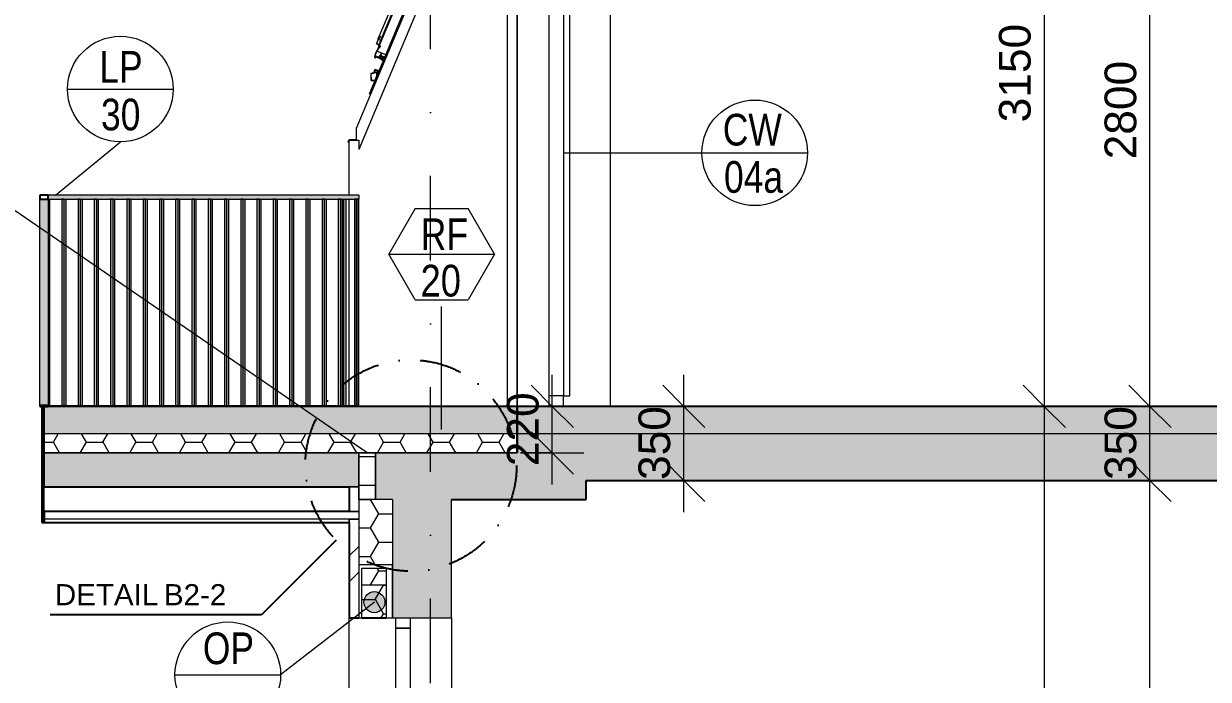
# Model space of a CAD drawing. Header units: millimetres. Extents: x -7743 to 191930, y -8645 to 72638.
# Drawn here: x 40122 to 45729, y 2908 to 6011 of the extents above; entities that cross this region are included whole.
import ezdxf

# ---------------------------------------------------------------- set-up
doc = ezdxf.new("R2010")
doc.units = ezdxf.units.MM
for name, pattern in [('HA_DashDot_10mm-S3mm', [1000, 400, -300, 0, -300]), ('HA_DashDot_4mm-S1mm', [400, 200, -100, 0, -100]), ('HA_Dot-S4mm', [400, 0, -400])]:
    doc.linetypes.add(name, pattern=pattern)
for name, color, linetype, lineweight in [('A-____-____-DIMS', 9, 'Continuous', 5), ('A-____-____-DIMS-100', 9, 'Continuous', 5), ('A-CLNG-____-MCUT', 9, 'Continuous', 25), ('A-DETL-____-OTLN', 9, 'Continuous', 25), ('A-DETL-____-THIN', 9, 'Continuous', 9), ('A-DETL-GENF-OTLN', 9, 'Continuous', 9), ('A-DOOR-____-MCUT', 9, 'Continuous', 9), ('A-DOOR-____-OTLN', 9, 'Continuous', 9), ('A-FLOR-____-IDEN', 9, 'Continuous', 9), ('A-FLOR-____-MCUT', 9, 'Continuous', 25), ('A-FLOR-____-OTLN', 9, 'Continuous', 9), ('A-FLOR-____-OVHD', 9, 'HA_DashDot_4mm-S1mm', 25), ('A-FLOR-____-PATT', 9, 'Continuous', 25), ('A-FLOR-HRAL-IDEN', 9, 'Continuous', 9), ('A-FLOR-HRAL-MCUT', 9, 'Continuous', 25), ('A-FLOR-HRAL-OTLN', 9, 'Continuous', 9), ('A-FLOR-LEVL-OTLN', 9, 'Continuous', 9), ('A-GENM-____-IDEN', 9, 'Continuous', 9), ('A-GENM-____-OTLN', 9, 'Continuous', 9), ('A-GLAZ-____-OTLN', 9, 'Continuous', 5), ('A-GLAZ-CURT-MCUT', 9, 'Continuous', 5), ('A-GLAZ-CURT-OTLN', 9, 'Continuous', 5), ('A-GLAZ-CWMG-MCUT', 9, 'Continuous', 5), ('A-GLAZ-CWMG-OTLN', 9, 'Continuous', 5), ('A-ROOF-____-OTLN', 9, 'Continuous', 9), ('A-WALL-____-IDEN', 9, 'Continuous', 9), ('A-WALL-____-MCUT', 9, 'Continuous', 25), ('A-WALL-____-OTLN', 9, 'Continuous', 9), ('A-WALL-____-PATT', 9, 'Continuous', 25), ('G-____-____-TEXT', 9, 'Continuous', 5), ('S-GRID-____-OTLN', 9, 'Continuous', 5)]:
    doc.layers.add(name, color=color, linetype=linetype, lineweight=lineweight)
doc.styles.add('Arial', font='arial.ttf', dxfattribs={"height": 150})
doc.styles.add('Arial Narrow', font='ARIALN.TTF', dxfattribs={"height": 150})
doc.styles.add('Arial_2', font='arial.ttf', dxfattribs={"height": 100})
doc.styles.add('Arial_3', font='arial.ttf', dxfattribs={"width": 0.8, "height": 150})
doc.dimstyles.new('Inner_Dimensions', dxfattribs={"dimscale": 304.8, "dimtxt": 153.03891, "dimasz": 0.656168, "dimexe": 0.492126, "dimexo": 0.0625, "dimgap": 0.065617, "dimtad": 1, "dimdec": 0, "dimzin": 0, "dimdsep": 46, "dimtxsty": 'Arial', "dimblk1": 'OBLIQUE', "dimblk2": 'OBLIQUE', "dimsah": 1, "dimcen": 0.09, "dimdle": 0.492126, "dimazin": 0, "dimtfac": 1, "dimtdec": 4, "dimtix": 1, "dimtmove": 0, "dimatfit": 3, "dimfxl": 0.492126, "dimfxlon": 1, "dimtvp": 1, "dimtolj": 1, "dimtzin": 0, "dimlwd": 9, "dimlwe": 9, "dimarcsym": 2})
pattern_1 = [(0, (809.754, 1865.4), (117.188, 67.658), [78.125, -156.25]), (120, (809.754, 1865.4), (-117.1875, 67.6588), [78.125, -156.25]), (60, (809.754, 1865.4), (0.0005, 135.3168), [0, -156.25, 78.125, 0])]
pattern_2 = [(45, (809.75, 1865.4), (-251.447, 251.447), []), (45, (809.75, 2246.4), (-251.447, 251.447), [])]

# ---------------------------------------------------------------- blocks, each defined once
blk = doc.blocks.new('Roof-Windows_VELUX_VFE - VFE size 940x1370 _PK38__67_26-1838227-ŘEZ 1-1 OBJEKT A')
at = {"layer": 'A-GLAZ-____-OTLN', "color": 50}
for p, q in [((-228.9, 5842.2), (-231, 5838.2)), ((-231, 5838.2), (-223.4, 5835.8)), ((-229.8, 5838.7), (-228.2, 5841.9)), ((-223.1, 5836.5), (-229.8, 5838.7)), ((-223.4, 5852.7), (-228, 5843.9)), ((-227.2, 5843.6), (-222.7, 5852.3)), ((-222.7, 5852.3), (-223.4, 5852.7)), ((-244.5, 5785.6), (-281.8, 5775.2)), ((-281, 5774.6), (-244.9, 5784.6)), ((-263.9, 5794.6), (-267.1, 5784.5)), ((-267.1, 5784.5), (-263.5, 5783.3)), ((-266.1, 5785), (-263.4, 5793.5)), ((-264, 5784.3), (-266.1, 5785)), ((-262.9, 5787.7), (-264, 5784.3)), ((-243.5, 5788), (-263.9, 5794.6)), ((-263.5, 5783.3), (-262.2, 5787.5)), ((-263.4, 5793.5), (-243.8, 5787.3)), ((-262.2, 5787.5), (-262.9, 5787.7)), ((-255, 5777), (-255, 5760.5)), ((-248.1, 5777), (-255, 5777)), ((-281.8, 5775.2), (-281.3, 5741.7)), ((-281.3, 5741.7), (-262.9, 5741.7)), ((-280.5, 5742.5), (-281, 5774.6)), ((-262.5, 5742.5), (-280.5, 5742.5)), ((-256.8, 5759.3), (-257.6, 5759.3)), ((-257.6, 5759.3), (-257.6, 5754.3)), ((-256.8, 5756.2), (-256.8, 5759.3))]:
    blk.add_line(p, q, dxfattribs=at)
blk = doc.blocks.new('Railing - 40 x12 mm-1473179-ŘEZ 1-1 OBJEKT A')
at = {"layer": 'A-FLOR-HRAL-OTLN'}
blk.add_hatch(color=256, dxfattribs=at).paths.add_polyline_path([(-416, 4205), (-416, 5180), (-424.5, 5180), (-424.5, 4205)])
at = {"layer": 'A-FLOR-HRAL-OTLN', "color": 250}
blk.add_line((-416, 4205), (-416, 5180), dxfattribs=at)
blk = doc.blocks.new('Railing - 40 x12 mm-V26-ŘEZ 1-1 OBJEKT A')
at = {"layer": 'A-FLOR-HRAL-OTLN'}
blk.add_hatch(color=256, dxfattribs=at).paths.add_polyline_path([(-400, 4205), (-400, 5180), (-412, 5180), (-412, 4205)])
at = {"layer": 'A-FLOR-HRAL-OTLN', "color": 250}
for p, q in [((-412, 5180), (-412, 4205)), ((-400, 4205), (-400, 5180))]:
    blk.add_line(p, q, dxfattribs=at)
blk = doc.blocks.new('Railing - Railing-1473194-ŘEZ 1-1 OBJEKT A')
for name, p in [('Railing - 40 x12 mm-1473179-ŘEZ 1-1 OBJEKT A', (-1386, 0)), ('Railing - 40 x12 mm-1473179-ŘEZ 1-1 OBJEKT A', (-1309, 0)), ('Railing - 40 x12 mm-1473179-ŘEZ 1-1 OBJEKT A', (-1232, 0)), ('Railing - 40 x12 mm-1473179-ŘEZ 1-1 OBJEKT A', (-1155, 0)), ('Railing - 40 x12 mm-1473179-ŘEZ 1-1 OBJEKT A', (-1078, 0)), ('Railing - 40 x12 mm-1473179-ŘEZ 1-1 OBJEKT A', (-1001, 0)), ('Railing - 40 x12 mm-1473179-ŘEZ 1-1 OBJEKT A', (-924, 0)), ('Railing - 40 x12 mm-1473179-ŘEZ 1-1 OBJEKT A', (-847, 0)), ('Railing - 40 x12 mm-1473179-ŘEZ 1-1 OBJEKT A', (-770, 0)), ('Railing - 40 x12 mm-1473179-ŘEZ 1-1 OBJEKT A', (-693, 0)), ('Railing - 40 x12 mm-1473179-ŘEZ 1-1 OBJEKT A', (-616, 0)), ('Railing - 40 x12 mm-1473179-ŘEZ 1-1 OBJEKT A', (-539, 0)), ('Railing - 40 x12 mm-1473179-ŘEZ 1-1 OBJEKT A', (-462, 0)), ('Railing - 40 x12 mm-1473179-ŘEZ 1-1 OBJEKT A', (-385, 0)), ('Railing - 40 x12 mm-1473179-ŘEZ 1-1 OBJEKT A', (-308, 0)), ('Railing - 40 x12 mm-1473179-ŘEZ 1-1 OBJEKT A', (-231, 0)), ('Railing - 40 x12 mm-1473179-ŘEZ 1-1 OBJEKT A', (-154, 0)), ('Railing - 40 x12 mm-1473179-ŘEZ 1-1 OBJEKT A', (-77, 0)), ('Railing - 40 x12 mm-1473179-ŘEZ 1-1 OBJEKT A', (0, 0)), ('Railing - 40 x12 mm-V26-ŘEZ 1-1 OBJEKT A', (0, 0))]:
    blk.add_blockref(name, p)
blk = doc.blocks.new('Railing - 40 x12 mm-V27-ŘEZ 1-1 OBJEKT A')
at = {"layer": 'A-FLOR-HRAL-OTLN'}
blk.add_hatch(color=256, dxfattribs=at).paths.add_polyline_path([(-352, 4205), (-340, 4205), (-340, 5180), (-352, 5180), (-352, 4325.2)])
at = {"layer": 'A-FLOR-HRAL-OTLN', "color": 250}
for p, q in [((-340, 5180), (-352, 5180)), ((-352, 5180), (-352, 4205)), ((-340, 4205), (-340, 5180)), ((-352, 4205), (-340, 4205))]:
    blk.add_line(p, q, dxfattribs=at)
blk = doc.blocks.new('Railing - 40 x12 mm-V28-ŘEZ 1-1 OBJEKT A')
at = {"layer": 'A-FLOR-HRAL-OTLN'}
blk.add_hatch(color=256, dxfattribs=at).paths.add_polyline_path([(-1850, 4205), (-1810, 4205), (-1810, 5180), (-1850, 5180), (-1850, 4325.2)])
at = {"layer": 'A-FLOR-HRAL-OTLN', "color": 250}
for p, q in [((-1850, 4205), (-1850, 5180)), ((-1810, 5180), (-1810, 4205))]:
    blk.add_line(p, q, dxfattribs=at)
blk = doc.blocks.new('Railing - Railing-1473463-ŘEZ 1-1 OBJEKT A')
at = {"layer": 'A-FLOR-HRAL-OTLN', "lineweight": 5}
h = blk.add_hatch(dxfattribs=at)
h.set_pattern_fill('FP_24', color=256, style=0, pattern_type=2)
h.set_pattern_definition([(45, (809.75, 1865.4), (-70.7107, 70.7107), [])])
h.paths.add_polyline_path([(-1810, 5180), (-1810, 5200), (-1850, 5200), (-1850, 5180)])
at = {"layer": 'A-FLOR-HRAL-OTLN'}
for points in [[(-370.2, 5180), (-340, 5180), (-340, 5200), (-1810, 5200), (-1810, 5180), (-643.7, 5180)], [(-643.7, 4200), (-340, 4200), (-340, 4205), (-1810, 4205), (-1810, 4200), (-1190.6, 4200)]]:
    blk.add_hatch(color=256, dxfattribs=at).paths.add_polyline_path(points)
at = {"layer": 'A-FLOR-HRAL-MCUT', "color": 10}
for p, q in [((-1810, 5200), (-1850, 5200)), ((-1850, 5200), (-1850, 5180)), ((-1850, 5180), (-1810, 5180)), ((-1810, 5180), (-1810, 5200)), ((-1810, 4205), (-1850, 4205)), ((-1850, 4205), (-1850, 4200)), ((-1850, 4200), (-1810, 4200)), ((-1810, 4200), (-1810, 4205))]:
    blk.add_line(p, q, dxfattribs=at)
at = {"layer": 'A-FLOR-HRAL-OTLN', "color": 250}
for p, q in [((-340, 5200), (-1810, 5200)), ((-1810, 5180), (-340, 5180)), ((-340, 5200), (-340, 5180)), ((-1810, 4205), (-340, 4205)), ((-340, 4205), (-340, 4200))]:
    blk.add_line(p, q, dxfattribs=at)
for name, p in [('Railing - 40 x12 mm-V28-ŘEZ 1-1 OBJEKT A', (0, 0)), ('Railing - 40 x12 mm-V27-ŘEZ 1-1 OBJEKT A', (-1393.5, 0)), ('Railing - 40 x12 mm-V27-ŘEZ 1-1 OBJEKT A', (-1316.5, 0)), ('Railing - 40 x12 mm-V27-ŘEZ 1-1 OBJEKT A', (-1239.5, 0)), ('Railing - 40 x12 mm-V27-ŘEZ 1-1 OBJEKT A', (-1162.5, 0)), ('Railing - 40 x12 mm-V27-ŘEZ 1-1 OBJEKT A', (-1085.5, 0)), ('Railing - 40 x12 mm-V27-ŘEZ 1-1 OBJEKT A', (-1008.5, 0)), ('Railing - 40 x12 mm-V27-ŘEZ 1-1 OBJEKT A', (-931.5, 0)), ('Railing - 40 x12 mm-V27-ŘEZ 1-1 OBJEKT A', (-854.5, 0)), ('Railing - 40 x12 mm-V27-ŘEZ 1-1 OBJEKT A', (-777.5, 0)), ('Railing - 40 x12 mm-V27-ŘEZ 1-1 OBJEKT A', (-700.5, 0)), ('Railing - 40 x12 mm-V27-ŘEZ 1-1 OBJEKT A', (-623.5, 0)), ('Railing - 40 x12 mm-V27-ŘEZ 1-1 OBJEKT A', (-546.5, 0)), ('Railing - 40 x12 mm-V27-ŘEZ 1-1 OBJEKT A', (-469.5, 0)), ('Railing - 40 x12 mm-V27-ŘEZ 1-1 OBJEKT A', (-392.5, 0)), ('Railing - 40 x12 mm-V27-ŘEZ 1-1 OBJEKT A', (-315.5, 0)), ('Railing - 40 x12 mm-V27-ŘEZ 1-1 OBJEKT A', (-238.5, 0)), ('Railing - 40 x12 mm-V27-ŘEZ 1-1 OBJEKT A', (-161.5, 0)), ('Railing - 40 x12 mm-V27-ŘEZ 1-1 OBJEKT A', (-84.5, 0)), ('Railing - 40 x12 mm-V27-ŘEZ 1-1 OBJEKT A', (-7.5, 0)), ('Railing - 40 x12 mm-V27-ŘEZ 1-1 OBJEKT A', (0, 0))]:
    blk.add_blockref(name, p)
blk = doc.blocks.new('Top Rail Type - Top Rail_Internal_-1473487-ŘEZ 1-1 OBJEKT A')
at = {"layer": 'A-FLOR-HRAL-OTLN'}
blk.add_hatch(color=256, dxfattribs=at).paths.add_polyline_path([(-370.2, 5180), (-340, 5180), (-340, 5200), (-1810, 5200), (-1810, 5180), (-643.7, 5180)])
at = {"layer": 'A-FLOR-HRAL-OTLN', "color": 250}
for p, q in [((-1810, 5200), (-1850, 5200)), ((-1850, 5200), (-1850, 5180)), ((-1850, 5180), (-1810, 5180)), ((-1810, 5180), (-1810, 5200)), ((-340, 5200), (-1810, 5200)), ((-1810, 5180), (-340, 5180)), ((-340, 5200), (-340, 5180))]:
    blk.add_line(p, q, dxfattribs=at)
blk = doc.blocks.new('Obdélníková příčel - 50x70mm EXT-1499828-ŘEZ 1-1 OBJEKT A')
at = {"layer": 'A-GLAZ-CWMG-OTLN', "color": 50}
blk.add_line((560, 6550), (560, 4250), dxfattribs=at)
blk = doc.blocks.new('ABMV_CW_Single_Swing_Generic - Ex_Glass_SKLOPNE-1550612-ŘEZ 1-1 OBJEKT A')
at = {"layer": 'A-DOOR-____-MCUT', "color": 250}
for p, q in [((660, 6550), (630, 6550)), ((630, 6550), (630, 4250)), ((660, 4250), (660, 6550)), ((630, 4250), (660, 4250))]:
    blk.add_line(p, q, dxfattribs=at)
blk = doc.blocks.new('Obdélníková příčel - 50x70mm EXT-1499825-ŘEZ 1-1 OBJEKT A')
at = {"layer": 'A-GLAZ-CWMG-MCUT', "color": 50}
for p, q in [((630, 4250), (560, 4250)), ((560, 4250), (560, 4200)), ((630, 4200), (630, 4250)), ((560, 4200), (630, 4200))]:
    blk.add_line(p, q, dxfattribs=at)
blk = doc.blocks.new('Obdélníková příčel - 50x70mm EXT-1501727-ŘEZ 1-1 OBJEKT A')
at = {"layer": 'A-GLAZ-CWMG-MCUT', "color": 50}
for p, q in [((-165, 3200), (-165, 3150)), ((-95, 3150), (-95, 3200)), ((-165, 3150), (-95, 3150))]:
    blk.add_line(p, q, dxfattribs=at)
blk = doc.blocks.new('HA_GM_Gutter_Facade - HA_GM_Gutter_Facade TP01-1875595-ŘEZ 1-1 OBJEKT A')
at = {"layer": 'A-GENM-____-OTLN', "color": 250}
for p, q in [((-392, 5450), (-384.5, 5463)), ((-384.5, 5463), (-352.5, 5463))]:
    blk.add_line(p, q, dxfattribs=at)
blk = doc.blocks.new('Roof-Windows_VELUX_GLL_1061 - PK06-1841920-ŘEZ 1-1 OBJEKT A')
at = {"layer": 'A-GLAZ-____-OTLN', "color": 50}
for p, q in [((131.7, 6800), (-253.5, 5881)), ((-211.8, 5863.5), (180.7, 6800)), ((-42.6, 6429.3), (112.7, 6800)), ((127.4, 6800), (-30.2, 6424)), ((130.5, 6800), (-27.5, 6422.9)), ((-42.6, 6429.3), (-248.8, 5937.3)), ((-30.2, 6424), (-236.4, 5932)), ((-27.5, 6422.9), (-233.7, 5930.9)), ((-42.6, 6429.3), (-30.2, 6424)), ((-30.2, 6424), (-42.6, 6429.3)), ((-30.2, 6424), (-27.5, 6422.9)), ((-27.5, 6422.9), (-30.2, 6424)), ((-236.3, 5952.2), (-245, 5940.8)), ((-244.2, 5940.1), (-237.9, 5948.5)), ((-237.9, 5948.5), (-236.3, 5952.2)), ((-249.4, 5933.4), (-256.2, 5917.1)), ((-256.2, 5917.1), (-239.1, 5906)), ((-255, 5917.4), (-248.4, 5933)), ((-236, 5905.2), (-255, 5917.4)), ((-236.4, 5932), (-248.8, 5937.3)), ((-233.4, 5930.5), (-243.7, 5934.8)), ((-236.2, 5930.2), (-243.1, 5913.9)), ((-243.1, 5913.9), (-240.4, 5912.2)), ((-233.7, 5930.9), (-236.4, 5932)), ((-233.4, 5929.1), (-236.2, 5930.2)), ((-289.1, 5679.1), (-211.8, 5863.5)), ((-221.2, 5841.1), (-262.5, 5858.4)), ((-259.3, 5851.3), (-258, 5854.4)), ((-258, 5854.4), (-222, 5839.3)), ((-211.8, 5863.5), (-253.5, 5881)), ((-244, 5850.7), (-230.1, 5871.2)), ((-230, 5871.1), (-238.8, 5857.9)), ((-237.2, 5852.5), (-226, 5847.8)), ((-237.1, 5856.8), (-234.3, 5861)), ((-224.9, 5849.5), (-236.4, 5854.3)), ((-234.3, 5861), (-216.1, 5853.4)), ((-225.2, 5847.5), (-219.5, 5845.1)), ((-218.8, 5846.9), (-224.3, 5849.2)), ((-211.8, 5863.5), (-207.2, 5861.6)), ((-207.2, 5861.6), (-211.8, 5863.5)), ((-289.1, 5679.1), (-284.5, 5677.1))]:
    blk.add_line(p, q, dxfattribs=at)
for centre, radius, start, end in [((-165.2, 5837.6), 100.7, 137.1957, 171.3271), ((-166.3, 5834.9), 99, 144.1141, 155.1779), ((-215.9, 5918.7), 36.5, 142.827, 156.2686), ((-215.9, 5918.7), 35.5, 142.827, 156.2547), ((-166, 5834.7), 99.3, 134.754, 144.0955), ((-261.9, 5852.4), 2.83, 171.3271, 337.2616), ((-166.3, 5834.9), 99, 155.1779, 166.2731), ((-235.7, 5855.9), 3.7, 146.1578, 247.2616), ((-235.7, 5855.9), 1.7, 146.1578, 247.2616)]:
    blk.add_arc(centre, radius, start, end, dxfattribs=at)
blk = doc.blocks.new('HA_GM_Gutter_Facade - HA_GM_Gutter_Facade TP01-1875597-ŘEZ 1-1 OBJEKT A')
at = {"layer": 'A-GENM-____-OTLN', "color": 250}
for p, q in [((-392, 5450), (-384.5, 5463)), ((-384.5, 5463), (-352.5, 5463))]:
    blk.add_line(p, q, dxfattribs=at)
blk = doc.blocks.new('Systémový panel - Sklo-2012394-ŘEZ 1-1 OBJEKT A')
at = {"layer": 'A-GLAZ-CURT-MCUT', "color": 50}
for p, q in [((-165, 3150), (-165, 2625)), ((-95, 3150), (-165, 3150)), ((-95, 2625), (-95, 3150)), ((-165, 2625), (-95, 2625))]:
    blk.add_line(p, q, dxfattribs=at)
blk = doc.blocks.new('185-01_OBJEKT A_Central_rvt-2-ŘEZ 1-1 OBJEKT A')
at = {"layer": 'A-FLOR-____-PATT', "lineweight": 5}
blk.add_hatch(color=7, dxfattribs=at).paths.add_polyline_path([(-96.7, 4070), (410, 4070), (410, 4200), (-1830, 4200), (-1830, 4070), (-643.7, 4070)])
h = blk.add_hatch(color=7, dxfattribs=at)
h.paths.add_polyline_path([(9748.5, 4070), (11910, 4070), (11910, 4200), (8725, 4200), (8725, 4070)])
h.paths.add_polyline_path([(410, 4070), (6725, 4070), (6725, 4200), (410, 4200)])
h.paths.add_polyline_path([(8475, 4070), (8475, 4200), (6975, 4200), (6975, 4070), (7560.7, 4070)])
h = blk.add_hatch(dxfattribs=at)
h.set_pattern_fill('FP_22', color=50, style=0, pattern_type=2)
h.set_pattern_definition(pattern_1)
h.paths.add_polyline_path([(-370.2, 3980), (410, 3980), (410, 4070), (-1830, 4070), (-1830, 3980), (-643.7, 3980)])
at = {"layer": 'A-FLOR-____-PATT', "lineweight": 9}
for points in [[(11550, 3850), (11910, 3850), (11910, 4070), (410, 4070), (410, 3980), (736.7, 3980), (736.7, 3850), (9748.5, 3850)], [(-643.7, 3820), (-340, 3820), (-340, 3980), (-1830, 3980), (-1830, 3820), (-1190.6, 3820)], [(100, 3760), (736.7, 3760), (736.7, 3980), (-260, 3980), (-260, 3760), (-96.7, 3760)]]:
    blk.add_hatch(color=254, dxfattribs=at).paths.add_polyline_path(points)
at = {"layer": 'A-FLOR-____-PATT', "lineweight": 5}
h = blk.add_hatch(dxfattribs=at)
h.set_pattern_fill('FP_22', color=50, style=0, pattern_type=2)
h.set_pattern_definition(pattern_1)
h.paths.add_polyline_path([(-260, 3760), (-260, 3980), (-340, 3980), (-340, 3760)])
h = blk.add_hatch(dxfattribs=at)
h.set_pattern_fill('FP_22', color=50, style=0, pattern_type=2)
h.set_pattern_definition(pattern_1)
h.paths.add_polyline_path([(-325, 3200), (-210, 3200), (-210, 3355), (-325, 3355)])
at = {"layer": 'A-WALL-____-PATT', "lineweight": 5}
h = blk.add_hatch(dxfattribs=at)
h.set_pattern_fill('FP_23', color=50, style=0, pattern_type=2)
h.set_pattern_definition(pattern_2)
h.paths.add_polyline_path([(-1840, 3650), (-1830, 3650), (-1830, 4200), (-1840, 4200), (-1840, 3700.1)])
h = blk.add_hatch(dxfattribs=at)
h.set_pattern_fill('FP_23', color=50, style=0, pattern_type=2)
h.set_pattern_definition(pattern_2)
h.paths.add_polyline_path([(-385, 3200), (-340, 3200), (-340, 3666), (-385, 3666), (-385, 3355)])
h.paths.add_polyline_path([(-370.2, 3702), (-340, 3702), (-340, 3820), (-385, 3820), (-385, 3702)])
at = {"layer": 'A-CLNG-____-MCUT', "color": 10}
for p, q in [((-385, 3702), (-1828.2, 3702)), ((-1828.2, 3702), (-1828.2, 3650)), ((-1828.2, 3650), (-385, 3650))]:
    blk.add_line(p, q, dxfattribs=at)
at = {"layer": 'A-CLNG-____-MCUT', "color": 250, "lineweight": 9}
for p, q in [((-340, 3702), (-385, 3702)), ((-385, 3666), (-1828.2, 3666)), ((-385, 3650), (-385, 3666)), ((-385, 3666), (-340, 3666))]:
    blk.add_line(p, q, dxfattribs=at)
at = {"layer": 'A-FLOR-____-MCUT', "color": 10}
for p, q in [((410, 4200), (-1830, 4200)), ((-1830, 4200), (-1830, 3980)), ((6725, 4200), (410, 4200)), ((410, 4200), (410, 3980)), ((410, 3980), (410, 4200)), ((-1830, 3980), (-1830, 3820)), ((-1830, 3820), (-385, 3820)), ((736.7, 3850), (11550, 3850)), ((736.7, 3760), (736.7, 3850)), ((100, 3760), (736.7, 3760)), ((-325, 3200), (-210, 3200))]:
    blk.add_line(p, q, dxfattribs=at)
at = {"layer": 'A-FLOR-____-MCUT', "color": 250, "lineweight": 9}
for p, q in [((410, 4070), (-1830, 4070)), ((6725, 4070), (410, 4070)), ((-1830, 3980), (-340, 3980)), ((-340, 3980), (-1830, 3980)), ((-260, 3980), (410, 3980)), ((410, 3980), (-260, 3980)), ((-385, 3820), (-340, 3820))]:
    blk.add_line(p, q, dxfattribs=at)
at = {"layer": 'A-FLOR-____-OTLN', "color": 250}
for p, q in [((-340, 3980), (-260, 3980)), ((-340, 3820), (-340, 3980)), ((-260, 3980), (-340, 3980)), ((-340, 3980), (-340, 3820)), ((-260, 3980), (-260, 3760)), ((-260, 3760), (-260, 3980)), ((-340, 3820), (-340, 3760))]:
    blk.add_line(p, q, dxfattribs=at)
at = {"layer": 'A-ROOF-____-OTLN', "color": 250}
for p, q in [((186.1, 6800), (-352.5, 5514.9)), ((-352.5, 5514.9), (-352.5, 5459.2))]:
    blk.add_line(p, q, dxfattribs=at)
at = {"layer": 'A-WALL-____-MCUT', "color": 10}
for p, q in [((-1840, 4200), (-1840, 3650)), ((-1830, 4200), (-1840, 4200)), ((-1830, 3650), (-1830, 4200)), ((-385, 3820), (-385, 3702)), ((-1840, 3650), (-1830, 3650)), ((-385, 3650), (-385, 3200)), ((-385, 3200), (-340, 3200))]:
    blk.add_line(p, q, dxfattribs=at)
at = {"layer": 'A-WALL-____-MCUT', "color": 250, "lineweight": 9}
for p, q in [((-340, 3820), (-385, 3820)), ((-385, 3702), (-340, 3702)), ((-340, 3666), (-385, 3666)), ((-385, 3666), (-385, 3650))]:
    blk.add_line(p, q, dxfattribs=at)
at = {"layer": 'A-WALL-____-OTLN', "color": 250}
for p, q in [((240.3, 6800), (-340, 5415.4)), ((365, 4200), (365, 6600)), ((410, 4200), (410, 6570)), ((410, 6570), (410, 4200)), ((850, 6600), (850, 4200)), ((-385, 5459.2), (-340, 5459.2)), ((-385, 5200), (-385, 5459.2)), ((-340, 5459.2), (-340, 5415.4)), ((-385, 4205), (-385, 5180)), ((-340, 3760), (-340, 3820)), ((-1830, 3650), (-1828.2, 3650)), ((-385, 0), (-385, 3200)), ((100, 3200), (100, 0))]:
    blk.add_line(p, q, dxfattribs=at)
at = {"layer": 'A-DOOR-____-OTLN', "color": 250, "lineweight": 9}
blk.add_blockref('ABMV_CW_Single_Swing_Generic - Ex_Glass_SKLOPNE-1550612-ŘEZ 1-1 OBJEKT A', (0, 0), dxfattribs=at)
at = {"layer": 'A-FLOR-HRAL-OTLN', "color": 250, "lineweight": 9}
for name in ['Railing - Railing-1473463-ŘEZ 1-1 OBJEKT A', 'Top Rail Type - Top Rail_Internal_-1473487-ŘEZ 1-1 OBJEKT A', 'Railing - Railing-1473194-ŘEZ 1-1 OBJEKT A']:
    blk.add_blockref(name, (0, 0), dxfattribs=at)
at = {"layer": 'A-GENM-____-OTLN', "color": 250, "lineweight": 9}
for name in ['HA_GM_Gutter_Facade - HA_GM_Gutter_Facade TP01-1875595-ŘEZ 1-1 OBJEKT A', 'HA_GM_Gutter_Facade - HA_GM_Gutter_Facade TP01-1875597-ŘEZ 1-1 OBJEKT A']:
    blk.add_blockref(name, (0, 0), dxfattribs=at)
at = {"layer": 'A-GLAZ-____-OTLN', "color": 250, "lineweight": 9}
for name in ['Roof-Windows_VELUX_GLL_1061 - PK06-1841920-ŘEZ 1-1 OBJEKT A', 'Roof-Windows_VELUX_VFE - VFE size 940x1370 _PK38__67_26-1838227-ŘEZ 1-1 OBJEKT A']:
    blk.add_blockref(name, (0, 0), dxfattribs=at)
at = {"layer": 'A-GLAZ-CURT-OTLN', "color": 250, "lineweight": 9}
blk.add_blockref('Systémový panel - Sklo-2012394-ŘEZ 1-1 OBJEKT A', (0, 0), dxfattribs=at)
at = {"layer": 'A-GLAZ-CWMG-OTLN', "color": 250, "lineweight": 9}
for name in ['Obdélníková příčel - 50x70mm EXT-1499828-ŘEZ 1-1 OBJEKT A', 'Obdélníková příčel - 50x70mm EXT-1499825-ŘEZ 1-1 OBJEKT A', 'Obdélníková příčel - 50x70mm EXT-1501727-ŘEZ 1-1 OBJEKT A']:
    blk.add_blockref(name, (0, 0), dxfattribs=at)
blk = doc.blocks.new('DIMBLOCK78-ŘEZ 1-1 OBJEKT A')
at = {"layer": 'A-____-____-DIMS-100', "lineweight": 9}
for p, q in [((45452.6, 3850), (45352.6, 3950)), ((45302.6, 3850), (45602.6, 3850)), ((45452.6, 3850), (45302.6, 3850)), ((45452.6, 0), (45452.6, 3850)), ((45452.6, 3850), (45552.6, 3750)), ((45452.6, 0), (45352.6, 100)), ((45302.6, 0), (45602.6, 0)), ((45452.6, 0), (45302.6, 0)), ((45452.6, 0), (45552.6, -100))]:
    blk.add_line(p, q, dxfattribs=at)
at = {"layer": 'A-____-____-DIMS-100', "color": 0, "lineweight": 9, "insert": (45237.9, 1694.3), "char_height": 150, "width": 553.765, "attachment_point": 1, "rotation": 90, "line_spacing_factor": 0.941778, "style": 'Arial'}
blk.add_mtext('3850', dxfattribs=at)
blk = doc.blocks.new('_Oblique')
at = {"color": 0, "linetype": 'ByBlock', "lineweight": -2}
blk.add_line((-0.5, -0.5), (0.5, 0.5), dxfattribs=at)
blk = doc.blocks.new('DIMBLOCK79-ŘEZ 1-1 OBJEKT A')
at = {"layer": 'A-____-____-DIMS-100', "lineweight": 9}
for p, q in [((45452.6, 4200), (45352.6, 4300)), ((45302.6, 4200), (45602.6, 4200)), ((45452.6, 4200), (45302.6, 4200)), ((45452.6, 3850), (45452.6, 4200)), ((45452.6, 4200), (45552.6, 4100)), ((45452.6, 3850), (45352.6, 3950)), ((45302.6, 3850), (45602.6, 3850)), ((45452.6, 3850), (45302.6, 3850)), ((45452.6, 3850), (45552.6, 3750))]:
    blk.add_line(p, q, dxfattribs=at)
at = {"layer": 'A-____-____-DIMS-100', "color": 0, "lineweight": 9, "insert": (45237.9, 3851.9), "char_height": 150, "width": 415.324, "attachment_point": 1, "rotation": 90, "line_spacing_factor": 0.941778, "style": 'Arial'}
blk.add_mtext('350', dxfattribs=at)
blk = doc.blocks.new('DIMBLOCK80-ŘEZ 1-1 OBJEKT A')
at = {"layer": 'A-____-____-DIMS-100', "lineweight": 9}
for p, q in [((45452.6, 7000), (45352.6, 7100)), ((45302.6, 7000), (45602.6, 7000)), ((45452.6, 7000), (45302.6, 7000)), ((45452.6, 4200), (45452.6, 7000)), ((45452.6, 7000), (45552.6, 6900)), ((45452.6, 4200), (45352.6, 4300)), ((45302.6, 4200), (45602.6, 4200)), ((45452.6, 4200), (45302.6, 4200)), ((45452.6, 4200), (45552.6, 4100))]:
    blk.add_line(p, q, dxfattribs=at)
at = {"layer": 'A-____-____-DIMS-100', "color": 0, "lineweight": 9, "insert": (45237.9, 5369.3), "char_height": 150, "width": 553.765, "attachment_point": 1, "rotation": 90, "line_spacing_factor": 0.941778, "style": 'Arial'}
blk.add_mtext('2800', dxfattribs=at)
blk = doc.blocks.new('DIMBLOCK82-ŘEZ 1-1 OBJEKT A')
at = {"layer": 'A-____-____-DIMS-100', "lineweight": 9}
for p, q in [((44952.6, 7500), (44952.6, 4200)), ((44952.6, 7350), (44852.6, 7450)), ((45102.6, 7350), (44802.6, 7350)), ((44952.6, 7350), (45052.6, 7250)), ((44952.6, 7350), (45102.6, 7350)), ((44952.6, 4200), (44852.6, 4300)), ((45102.6, 4200), (44802.6, 4200)), ((44952.6, 4200), (45052.6, 4100)), ((44952.6, 4200), (45102.6, 4200))]:
    blk.add_line(p, q, dxfattribs=at)
at = {"layer": 'A-____-____-DIMS-100', "color": 0, "lineweight": 9, "insert": (44737.9, 5544.3), "char_height": 150, "width": 553.765, "attachment_point": 1, "rotation": 90, "line_spacing_factor": 0.941778, "style": 'Arial'}
blk.add_mtext('3150', dxfattribs=at)
blk = doc.blocks.new('DIMBLOCK83-ŘEZ 1-1 OBJEKT A')
at = {"layer": 'A-____-____-DIMS-100', "lineweight": 9}
for p, q in [((44952.6, 4200), (44852.6, 4300)), ((45102.6, 4200), (44802.6, 4200)), ((44952.6, 4200), (44952.6, 0)), ((44952.6, 4200), (45052.6, 4100)), ((44952.6, 4200), (45102.6, 4200)), ((44952.6, 0), (44852.6, 100)), ((45102.6, 0), (44802.6, 0)), ((44952.6, 0), (45052.6, -100)), ((44952.6, 0), (45102.6, 0))]:
    blk.add_line(p, q, dxfattribs=at)
at = {"layer": 'A-____-____-DIMS-100', "color": 0, "lineweight": 9, "insert": (44737.9, 1869.3), "char_height": 150, "width": 553.765, "attachment_point": 1, "rotation": 90, "line_spacing_factor": 0.941778, "style": 'Arial'}
blk.add_mtext('4200', dxfattribs=at)
blk = doc.blocks.new('DIMBLOCK107-ŘEZ 1-1 OBJEKT A')
at = {"layer": 'A-____-____-DIMS-100', "lineweight": 9}
for p, q in [((42623.8, 3830), (42623.8, 4350)), ((42623.8, 4200), (42523.8, 4300)), ((42473.8, 4200), (42773.8, 4200)), ((42623.8, 4200), (42473.8, 4200)), ((42623.8, 4200), (42723.8, 4100)), ((42623.8, 3980), (42523.8, 4080)), ((42473.8, 3980), (42773.8, 3980)), ((42623.8, 3980), (42473.8, 3980)), ((42623.8, 3980), (42723.8, 3880))]:
    blk.add_line(p, q, dxfattribs=at)
at = {"layer": 'A-____-____-DIMS-100', "color": 0, "lineweight": 9, "insert": (42409.1, 3916.9), "char_height": 150, "width": 415.324, "attachment_point": 1, "rotation": 90, "line_spacing_factor": 0.941778, "style": 'Arial'}
blk.add_mtext('220', dxfattribs=at)
blk = doc.blocks.new('DIMBLOCK108-ŘEZ 1-1 OBJEKT A')
at = {"layer": 'A-____-____-DIMS-100', "lineweight": 9}
for p, q in [((43246.5, 3700), (43246.5, 4350)), ((43246.5, 4200), (43146.5, 4300)), ((43096.5, 4200), (43396.5, 4200)), ((43246.5, 4200), (43096.5, 4200)), ((43246.5, 4200), (43346.5, 4100)), ((43246.5, 3850), (43146.5, 3950)), ((43096.5, 3850), (43396.5, 3850)), ((43246.5, 3850), (43096.5, 3850)), ((43246.5, 3850), (43346.5, 3750))]:
    blk.add_line(p, q, dxfattribs=at)
at = {"layer": 'A-____-____-DIMS-100', "color": 0, "lineweight": 9, "insert": (43031.8, 3851.9), "char_height": 150, "width": 415.324, "attachment_point": 1, "rotation": 90, "line_spacing_factor": 0.941778, "style": 'Arial'}
blk.add_mtext('350', dxfattribs=at)
blk = doc.blocks.new('N_Floor Tag - Standard-1821837-ŘEZ 1-1 OBJEKT A')
at = {"layer": 'A-FLOR-____-IDEN'}
for p, q in [((1087.5, 8294.7), (962.5, 8078.2)), ((1087.5, 8294.7), (1337.5, 8294.7)), ((1462.5, 8078.2), (1337.5, 8294.7)), ((1087.5, 7861.7), (962.5, 8078.2)), ((962.5, 8078.2), (1462.5, 8078.2)), ((1462.5, 8078.2), (1337.5, 7861.7)), ((1087.5, 7861.7), (1337.5, 7861.7))]:
    blk.add_line(p, q, dxfattribs=at)
at = {"layer": 'A-FLOR-____-IDEN', "lineweight": 5, "insert": (1114, 8247.2), "char_height": 150, "width": 275.78, "attachment_point": 1, "style": 'Arial_3'}
blk.add_mtext('RF', dxfattribs=at)
blk = doc.blocks.new('HA_TAG_GM_Railings - Generic-2229991-ŘEZ 1-1 OBJEKT A')
at = {"layer": 'A-FLOR-HRAL-IDEN'}
blk.add_line((-1718, 7850), (-1218, 7850), dxfattribs=at)
blk.add_circle((-1468, 7850), 250, dxfattribs=at)
blk = doc.blocks.new('HA_TAG_cWA - Default-922888-ŘEZ 1-1 OBJEKT A')
at = {"layer": 'A-WALL-____-IDEN'}
blk.add_line((657.7, 1600), (1157.7, 1600), dxfattribs=at)
blk.add_circle((907.7, 1600), 250, dxfattribs=at)
blk = doc.blocks.new('HA_TAG_GM_Products - Generic-588599-ŘEZ 1-1 OBJEKT A')
at = {"layer": 'A-GENM-____-IDEN'}
blk.add_line((550.3, 10116.6), (1050.3, 10116.6), dxfattribs=at)
blk.add_circle((800.3, 10116.6), 250, dxfattribs=at)

msp = doc.modelspace()

# ---------------------------------------------------------------- hatches: boundary and pattern name
at = {"layer": 'A-DETL-GENF-OTLN', "lineweight": 5}
h = msp.add_hatch(dxfattribs=at)
h.set_pattern_fill('FP_33', color=50, style=0, pattern_type=2)
h.set_pattern_definition([(0, (42857.24, 1865.4), (117.188, 67.658), [78.125, -156.25]), (120, (42857.24, 1865.4), (-117.187, 67.658), [78.125, -156.25]), (60, (42857.24, 1865.4), (0.0005, 135.3168), [0, -156.25, 78.125, 0])])
h.paths.add_polyline_path([(41722.5, 3355), (41837.5, 3355), (41837.5, 3435), (41722.5, 3435)])
h.paths.add_polyline_path([(41867.5, 3355), (41867.8, 3355), (41867.8, 3760), (41707.5, 3760), (41707.5, 3450), (41867.5, 3450), (41867.5, 3435)])
at = {"layer": 'A-DETL-GENF-OTLN'}
msp.add_hatch(color=254, dxfattribs=at).paths.add_polyline_path([(42147.5, 3200), (42147.5, 3760), (41867.8, 3760), (41867.8, 3200), (41950.8, 3200)])
at = {"layer": 'A-GENM-____-IDEN'}
h = msp.add_hatch(color=256, dxfattribs=at)
edge = h.paths.add_edge_path()
edge.add_arc((41782, 3273.6), 50, 0, 360)

# ---------------------------------------------------------------- linework, layer by layer
at = {"layer": 'A-DETL-____-OTLN'}
for p, q in [((41601.2, 3566.4), (41247.7, 3212.9)), ((41247.7, 3212.9), (40247.7, 3212.9))]:
    msp.add_line(p, q, dxfattribs=at)
at = {"layer": 'A-DETL-____-THIN'}
for p, q in [((41747.5, 3980), (40082, 5125.5)), ((41707.5, 3760), (41707.5, 3450)), ((41867.8, 3760), (41707.5, 3760)), ((41867.8, 3760), (41867.8, 3200)), ((42147.5, 3200), (42147.5, 3760)), ((41867.5, 3450), (41707.5, 3450)), ((41707.5, 3450), (41707.5, 3200)), ((41722.5, 3200), (41722.5, 3435)), ((41722.5, 3435), (41837.5, 3435)), ((41837.5, 3435), (41837.5, 3200)), ((41867.5, 3200), (41867.5, 3450)), ((41722.5, 3355), (41837.5, 3355)), ((41707.5, 3200), (41722.5, 3200)), ((41837.5, 3200), (41867.5, 3200)), ((41867.8, 3200), (42147.5, 3200))]:
    msp.add_line(p, q, dxfattribs=at)
at = {"layer": 'A-FLOR-____-IDEN'}
msp.add_line((42100, 4090), (42100, 4673.5), dxfattribs=at)
at = {"layer": 'A-FLOR-____-OVHD'}
msp.add_circle((41954.8, 3920), 500, dxfattribs=at)
at = {"layer": 'A-FLOR-HRAL-IDEN'}
msp.add_line((40272.5, 5200), (40579.5, 5451.6), dxfattribs=at)
at = {"layer": 'A-FLOR-LEVL-OTLN', "linetype": 'HA_Dot-S4mm', "lineweight": 5}
msp.add_line((36754.8, 4200), (57715.4, 4200), dxfattribs=at)
at = {"layer": 'A-GENM-____-IDEN'}
msp.add_line((41782, 3273.6), (41337.9, 2930), dxfattribs=at)
msp.add_circle((41782, 3273.6), 50, dxfattribs=at)
at = {"layer": 'A-WALL-____-IDEN'}
msp.add_line((42677.5, 5400), (43332.1, 5400), dxfattribs=at)
at = {"layer": 'S-GRID-____-OTLN', "linetype": 'HA_DashDot_10mm-S3mm', "lineweight": 9}
msp.add_line((42047.5, -5109.8), (42047.5, 14688), dxfattribs=at)

# ---------------------------------------------------------------- block references
at = {"lineweight": 5}
msp.add_blockref('185-01_OBJEKT A_Central_rvt-2-ŘEZ 1-1 OBJEKT A', (42047.5, 0), dxfattribs=at)
at = {"layer": 'A-FLOR-____-IDEN', "lineweight": 5}
msp.add_blockref('N_Floor Tag - Standard-1821837-ŘEZ 1-1 OBJEKT A', (40887.5, -3157.4), dxfattribs=at)
at = {"layer": 'A-FLOR-HRAL-IDEN'}
msp.add_blockref('HA_TAG_GM_Railings - Generic-2229991-ŘEZ 1-1 OBJEKT A', (42047.5, -2148.4), dxfattribs=at)
at = {"layer": 'A-GENM-____-IDEN'}
msp.add_blockref('HA_TAG_GM_Products - Generic-588599-ŘEZ 1-1 OBJEKT A', (40287.7, -7186.6), dxfattribs=at)
at = {"layer": 'A-WALL-____-IDEN'}
msp.add_blockref('HA_TAG_cWA - Default-922888-ŘEZ 1-1 OBJEKT A', (42674.5, 3800), dxfattribs=at)

# ---------------------------------------------------------------- texts
at = {"layer": 'A-FLOR-____-IDEN', "lineweight": 5, "insert": (42000.4, 4870.1), "char_height": 150, "width": 240.506, "attachment_point": 1, "style": 'Arial Narrow'}
msp.add_mtext('20', dxfattribs=at)
at = {"layer": 'A-FLOR-HRAL-IDEN', "lineweight": 5, "char_height": 150, "attachment_point": 1, "style": 'Arial_3'}
for s, insert, width in [('LP', (40479.8, 5881.8), 250.126), ('30', (40487.8, 5656.4), 230.886)]:
    msp.add_mtext(s, dxfattribs=dict(at, insert=insert, width=width))
at = {"layer": 'A-GENM-____-IDEN', "lineweight": 5, "insert": (40969.9, 3130.3), "char_height": 150, "width": 295.021, "attachment_point": 1, "style": 'Arial_3'}
msp.add_mtext('OP', dxfattribs=at)
at = {"layer": 'A-WALL-____-IDEN', "lineweight": 5, "char_height": 150, "attachment_point": 1, "style": 'Arial_3'}
for s, insert, width in [('CW', (43431, 5584.7), 352.742), ('04a', (43436.6, 5361), 339.915)]:
    msp.add_mtext(s, dxfattribs=dict(at, insert=insert, width=width))
at = {"layer": 'G-____-____-TEXT', "color": 7, "lineweight": 9, "char_height": 100, "attachment_point": 1, "style": 'Arial_2'}
for s, insert, width in [('DETAIL ', (40269.6, 3358.9), 625.316), ('B2-2', (40785.5, 3358.9), 360.759)]:
    msp.add_mtext(s, dxfattribs=dict(at, insert=insert, width=width))

# ---------------------------------------------------------------- dimensions: what is measured, and where the dimension line sits
at = {"layer": 'A-____-____-DIMS', "lineweight": 9}
for base, p1, p2, override, picture, middle in [((44952.6, 4200), (45102.6, 7350), (45102.6, 4200), {"dimpost": '<>', "dimfxl": 3150}, 'DIMBLOCK82-ŘEZ 1-1 OBJEKT A', (44856, 5775)), ((45452.6, 7000), (45302.6, 4200), (45302.6, 7000), {"dimpost": '<>', "dimfxl": 2800}, 'DIMBLOCK80-ŘEZ 1-1 OBJEKT A', (45356, 5600)), ((42623.8, 4200), (42473.8, 3980), (42473.8, 4200), {"dimpost": '<>', "dimfxl": 220}, 'DIMBLOCK107-ŘEZ 1-1 OBJEKT A', (42527.2, 4090)), ((43246.5, 4200), (43096.5, 3850), (43096.5, 4200), {"dimpost": '<>', "dimfxl": 350}, 'DIMBLOCK108-ŘEZ 1-1 OBJEKT A', (43149.9, 4025)), ((44952.6, 0), (45102.6, 4200), (45102.6, 0), {"dimpost": '<>', "dimfxl": 4200}, 'DIMBLOCK83-ŘEZ 1-1 OBJEKT A', (44856, 2100)), ((45452.6, 4200), (45302.6, 3850), (45302.6, 4200), {"dimpost": '<>', "dimfxl": 350}, 'DIMBLOCK79-ŘEZ 1-1 OBJEKT A', (45356, 4025)), ((45452.6, 3850), (45302.6, 0), (45302.6, 3850), {"dimpost": '<>', "dimfxl": 3850}, 'DIMBLOCK78-ŘEZ 1-1 OBJEKT A', (45356, 1925))]:
    dim = msp.add_linear_dim(base=base, p1=p1, p2=p2, angle=90, dimstyle='Inner_Dimensions', override=override, dxfattribs=at)
    dim.commit()
    dim.dimension.update_dxf_attribs({"geometry": picture, "text_midpoint": middle})

doc.saveas('drawing.dxf')
